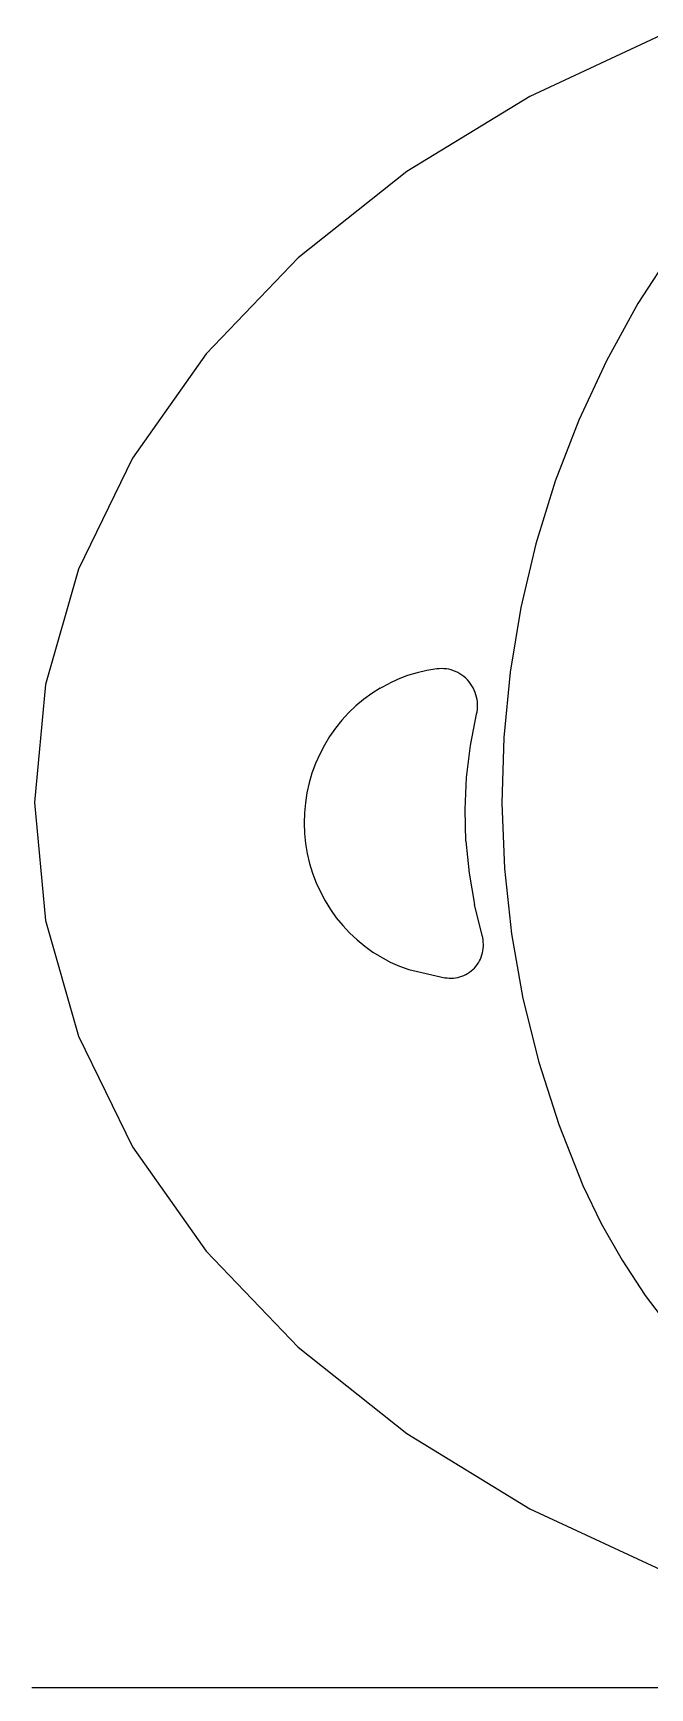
# Model space of a CAD drawing. Extents: x 396092 to 455492, y 17293 to 132793.
# Drawn here: x 424619.6 to 424668.4, y 60901 to 61031.8 of the extents above; entities that cross this region are included whole.
import ezdxf

# ---------------------------------------------------------------- set-up
doc = ezdxf.new("R2010")
doc.units = 0
doc.header["$LTSCALE"] = 1000
doc.header["$MEASUREMENT"] = 0
doc.layers.add('MU', color=34, linetype='Continuous')

msp = doc.modelspace()

# ---------------------------------------------------------------- linework, layer by layer
at = {"layer": 'MU', "color": 37}
for p, q in [((424669.6, 61031.78), (424658.88, 61026.78)), ((424658.88, 61026.78), (424649.15, 61020.83)), ((424649.15, 61020.83), (424640.58, 61014.01)), ((424640.58, 61014.01), (424633.31, 61006.42)), ((424670.22, 61014.73), (424667.42, 61010.39)), ((424667.42, 61010.39), (424664.93, 61005.87)), ((424633.31, 61006.42), (424627.48, 60998.18)), ((424664.93, 61005.87), (424662.75, 61001.19)), ((424662.75, 61001.19), (424660.89, 60996.36)), ((424627.48, 60998.18), (424623.21, 60989.41)), ((424660.89, 60996.36), (424659.36, 60991.41)), ((424659.36, 60991.41), (424658.17, 60986.37)), ((424623.21, 60989.41), (424620.61, 60980.28)), ((424658.17, 60986.37), (424657.32, 60981.25)), ((424649.21, 60980.98), (424648.47, 60980.7)), ((424649.97, 60981.21), (424649.21, 60980.98)), ((424650.74, 60981.39), (424649.97, 60981.21)), ((424651.52, 60981.52), (424650.74, 60981.39)), ((424651.71, 60981.53), (424651.52, 60981.52)), ((424651.9, 60981.54), (424651.71, 60981.53)), ((424652.09, 60981.53), (424651.9, 60981.54)), ((424652.28, 60981.51), (424652.09, 60981.53)), ((424652.47, 60981.48), (424652.28, 60981.51)), ((424652.65, 60981.43), (424652.47, 60981.48)), ((424652.84, 60981.37), (424652.65, 60981.43)), ((424653.01, 60981.3), (424652.84, 60981.37)), ((424653.19, 60981.22), (424653.01, 60981.3)), ((424653.35, 60981.12), (424653.19, 60981.22)), ((424653.51, 60981.02), (424653.35, 60981.12)), ((424653.67, 60980.9), (424653.51, 60981.02)), ((424653.81, 60980.77), (424653.67, 60980.9)), ((424653.95, 60980.64), (424653.81, 60980.77)), ((424657.32, 60981.25), (424656.82, 60976.09)), ((424620.61, 60980.28), (424619.73, 60970.95)), ((424646.38, 60979.56), (424645.74, 60979.1)), ((424647.06, 60979.99), (424646.38, 60979.56)), ((424647.06, 60979.99), (424647.75, 60980.37)), ((424648.47, 60980.7), (424647.75, 60980.37)), ((424654.08, 60980.49), (424653.95, 60980.64)), ((424654.19, 60980.34), (424654.08, 60980.49)), ((424654.3, 60980.18), (424654.19, 60980.34)), ((424654.4, 60980.01), (424654.3, 60980.18)), ((424654.48, 60979.83), (424654.4, 60980.01)), ((424654.56, 60979.65), (424654.48, 60979.83)), ((424654.62, 60979.47), (424654.56, 60979.65)), ((424654.67, 60979.28), (424654.62, 60979.47)), ((424645.13, 60978.59), (424644.55, 60978.03)), ((424645.74, 60979.1), (424645.13, 60978.59)), ((424654.71, 60979.09), (424654.67, 60979.28)), ((424654.67, 60977.93), (424654.71, 60978.12)), ((424654.73, 60978.9), (424654.71, 60979.09)), ((424654.71, 60978.12), (424654.73, 60978.31)), ((424654.75, 60978.7), (424654.73, 60978.9)), ((424654.73, 60978.31), (424654.75, 60978.51)), ((424654.75, 60978.51), (424654.75, 60978.7)), ((424643.51, 60976.82), (424643.05, 60976.17)), ((424644.01, 60977.45), (424643.51, 60976.82)), ((424644.55, 60978.03), (424644.01, 60977.45)), ((424654.18, 60975.45), (424654.67, 60977.93)), ((424643.05, 60976.17), (424642.64, 60975.48)), ((424656.82, 60976.09), (424656.67, 60970.9)), ((424642.27, 60974.77), (424641.94, 60974.04)), ((424642.64, 60975.48), (424642.27, 60974.77)), ((424653.88, 60972.94), (424654.18, 60975.45)), ((424641.66, 60973.28), (424641.44, 60972.51)), ((424641.94, 60974.04), (424641.66, 60973.28)), ((424653.76, 60970.41), (424653.88, 60972.94)), ((424641.26, 60971.72), (424641.14, 60970.93)), ((424641.44, 60972.51), (424641.26, 60971.72)), ((424619.73, 60970.95), (424620.61, 60961.62)), ((424641.14, 60970.93), (424641.06, 60970.13)), ((424653.82, 60967.89), (424653.76, 60970.41)), ((424656.67, 60970.9), (424656.88, 60965.72)), ((424641.06, 60970.13), (424641.04, 60969.32)), ((424641.04, 60969.32), (424641.07, 60968.51)), ((424641.07, 60968.51), (424641.15, 60967.71)), ((424641.15, 60967.71), (424641.28, 60966.92)), ((424653.82, 60967.89), (424654.07, 60965.37)), ((424641.28, 60966.92), (424641.47, 60966.13)), ((424641.47, 60966.13), (424641.7, 60965.36)), ((424641.7, 60965.36), (424641.98, 60964.61)), ((424654.07, 60965.37), (424654.5, 60962.88)), ((424656.88, 60965.72), (424657.43, 60960.56)), ((424641.98, 60964.61), (424642.32, 60963.88)), ((424642.32, 60963.88), (424642.69, 60963.17)), ((424642.69, 60963.17), (424643.12, 60962.49)), ((424643.12, 60962.49), (424643.58, 60961.84)), ((424655.11, 60960.43), (424654.5, 60962.88)), ((424620.61, 60961.62), (424623.21, 60952.49)), ((424643.58, 60961.84), (424644.09, 60961.22)), ((424644.09, 60961.22), (424644.63, 60960.64)), ((424644.63, 60960.64), (424645.22, 60960.09)), ((424645.22, 60960.09), (424645.83, 60959.59)), ((424655.15, 60960.27), (424655.11, 60960.43)), ((424655.18, 60960.1), (424655.15, 60960.27)), ((424655.2, 60959.92), (424655.18, 60960.1)), ((424655.21, 60959.75), (424655.2, 60959.92)), ((424657.43, 60960.56), (424658.33, 60955.45)), ((424645.83, 60959.59), (424646.48, 60959.13)), ((424646.48, 60959.13), (424647.15, 60958.71)), ((424647.15, 60958.71), (424647.85, 60958.34)), ((424654.89, 60958.42), (424654.97, 60958.57)), ((424654.97, 60958.57), (424655.04, 60958.73)), ((424655.04, 60958.73), (424655.09, 60958.9)), ((424655.09, 60958.9), (424655.14, 60959.06)), ((424655.14, 60959.06), (424655.17, 60959.23)), ((424655.17, 60959.23), (424655.2, 60959.4)), ((424655.2, 60959.4), (424655.21, 60959.58)), ((424655.21, 60959.58), (424655.21, 60959.75)), ((424647.85, 60958.34), (424648.58, 60958.02)), ((424648.58, 60958.02), (424649.32, 60957.74)), ((424649.32, 60957.74), (424652.16, 60957.1)), ((424653.34, 60957.16), (424653.5, 60957.21)), ((424653.5, 60957.21), (424653.66, 60957.27)), ((424653.66, 60957.27), (424653.81, 60957.35)), ((424653.81, 60957.35), (424653.96, 60957.43)), ((424653.96, 60957.43), (424654.1, 60957.53)), ((424654.1, 60957.53), (424654.24, 60957.63)), ((424654.24, 60957.63), (424654.37, 60957.74)), ((424654.37, 60957.74), (424654.49, 60957.86)), ((424654.49, 60957.86), (424654.6, 60957.99)), ((424654.6, 60957.99), (424654.71, 60958.13)), ((424654.71, 60958.13), (424654.81, 60958.27)), ((424654.81, 60958.27), (424654.89, 60958.42)), ((424652.16, 60957.1), (424652.33, 60957.08)), ((424652.33, 60957.08), (424652.5, 60957.06)), ((424652.5, 60957.06), (424652.67, 60957.06)), ((424652.67, 60957.06), (424652.84, 60957.07)), ((424652.84, 60957.07), (424653.01, 60957.08)), ((424653.01, 60957.08), (424653.18, 60957.12)), ((424653.18, 60957.12), (424653.34, 60957.16)), ((424658.33, 60955.45), (424659.58, 60950.42)), ((424623.21, 60952.49), (424627.48, 60943.73)), ((424659.58, 60950.42), (424661.16, 60945.49)), ((424661.16, 60945.49), (424663.07, 60940.68)), ((424627.48, 60943.73), (424633.31, 60935.48)), ((424663.07, 60940.68), (424664.52, 60937.67)), ((424664.52, 60937.67), (424666.16, 60934.76)), ((424633.31, 60935.48), (424640.58, 60927.89)), ((424666.16, 60934.76), (424668, 60931.97)), ((424668, 60931.97), (424670.02, 60929.32)), ((424640.58, 60927.89), (424649.15, 60921.07)), ((424649.15, 60921.07), (424658.88, 60915.12)), ((424658.88, 60915.12), (424669.6, 60910.12)), ((424718.63, 60900.95), (424619.51, 60900.95))]:
    msp.add_line(p, q, dxfattribs=at)

doc.saveas('drawing.dxf')
